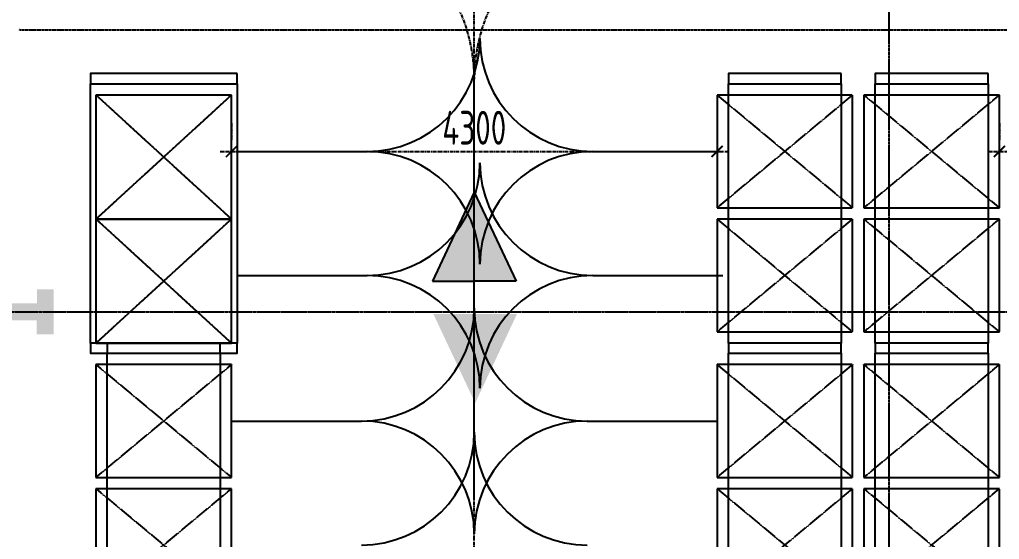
# Model space of a CAD drawing. Header units: millimetres. Extents: x 2509 to 128734, y 2492 to 91667.
# Drawn here: x 28518 to 37195, y 57723 to 62332 of the extents above; entities that cross this region are included whole.
import ezdxf
from ezdxf.enums import TextEntityAlignment as Align

# ---------------------------------------------------------------- set-up
doc = ezdxf.new("R2010")
doc.units = ezdxf.units.MM
for name, pattern in [('CENTER', [50.8, 31.75, -6.35, 6.35, -6.35]), ('DASH', [0.35, 0.25, -0.1]), ('DOTE', [2.42, 2, -0.2, 0.02, -0.2])]:
    doc.linetypes.add(name, pattern=pattern)
for name, color, linetype in [('2细线层', 4, 'Continuous'), ('5剖面线层', 2, 'Continuous'), ('7标注层', 4, 'Continuous'), ('AXIS_TEXT', 7, 'Continuous'), ('COLUMN', 7, 'Continuous'), ('DOTE', 1, 'DOTE'), ('ROAD', 5, 'DASH'), ('WINDOW', 41, 'Continuous'), ('WINDOW_TEXT', 7, 'Continuous'), ('地拖货位', 3, 'DASH'), ('横梁货架层', 6, 'DASH')]:
    doc.layers.add(name, color=color, linetype=linetype)
doc.styles.add('_SIMPLEX', font='SIMPLEX.shx', dxfattribs={"width": 0.8})
doc.styles.add('COMPLEX', font='COMPLEX')
doc.styles.add('TSSD_Dimension', font='tssdeng.shx', dxfattribs={"width": 0.7, "bigfont": 'tssdchn.shx'})
doc.dimstyles.new('TSSD_100_100', dxfattribs={"dimtxt": 300, "dimasz": 100, "dimexe": 100, "dimexo": 250, "dimgap": 60, "dimtad": 1, "dimdec": 0, "dimzin": 0, "dimdsep": 46, "dimtxsty": 'TSSD_Dimension', "dimblk": 'ARCHTICK', "dimcen": 0, "dimdle": 100, "dimclrd": 3, "dimclre": 3, "dimclrt": 7, "dimadec": 8, "dimazin": 0, "dimtfac": 1, "dimtdec": 0, "dimtix": 1, "dimtmove": 2, "dimatfit": 3, "dimfxl": 1, "dimtolj": 1, "dimtzin": 0, "dimarcsym": 0})

# ---------------------------------------------------------------- blocks, each defined once
blk = doc.blocks.new('_ARROW')
blk.add_solid([(0, 0), (-1, 0.1), (-1, -0.1)])
blk = doc.blocks.new('_A24YPB')
for points in [[(-0.0475, 0.1208), (-0.0475, 0.1001), (-0.5475, 0.1001), (-0.5474, 0.1208)], [(0.5477, 0.1207), (0.5476, 0.1), (0.0477, 0.1), (0.0477, 0.1208)]]:
    blk.add_lwpolyline(points, close=True)
at = {"linetype": 'CENTER'}
for points in [[(-0.419, 0.069), (-0.1762, 0.069)], [(0.419, 0.069), (0.1762, 0.069)]]:
    blk.add_lwpolyline(points, dxfattribs=at)
at = {"linetype": 'CENTER', "yscale": 0.04761904761899995, "zscale": 0.04761904761899995, "rotation": 180}
for p, xscale in [((-0.419, 0.069), 0.04761904761899995), ((0.419, 0.069), -0.04761904761899995)]:
    blk.add_blockref('_ARROW', p, dxfattribs=dict(at, xscale=xscale))
blk = doc.blocks.new('12号建筑底图')
at = {"layer": 'COLUMN'}
h = blk.add_hatch(color=256, dxfattribs=at)
h.paths.add_polyline_path([(38048.7, -272722.4), (38048.7, -272522.4), (37900.3, -272522.4), (37900.3, -272647.4), (37748.7, -272647.4), (37748.7, -272722.4)])
h.paths.add_polyline_path([(38048.7, -272922.4), (38048.7, -272722.4), (37748.7, -272722.4), (37748.7, -272797.4), (37898.7, -272797.4), (37898.7, -272922.4)])
h.paths.add_polyline_path([(37748.7, -272797.4), (37748.7, -272722.4), (37448.7, -272722.4), (37448.7, -272922.4), (37598.7, -272922.4), (37598.7, -272797.4)])
h.paths.add_polyline_path([(37748.7, -272722.4), (37748.7, -272647.4), (37598.7, -272647.4), (37598.7, -272522.4), (37448.7, -272522.4), (37448.7, -272722.4)])
at = {"layer": 'DOTE'}
for p, q in [((45448.7, -305572.4), (45448.7, -255872.4)), ((36448.7, -272722.4), (110448.7, -272722.4))]:
    blk.add_line(p, q, dxfattribs=at)
at = {"layer": 'ROAD', "ltscale": 2}
blk.add_line((37750.8, -270222.4), (52948.7, -270222.4), dxfattribs=at)
blk.add_arc((37750.8, -270232.4), 10, 90, 135, dxfattribs=at)
at = {"layer": 'WINDOW'}
ref = blk.add_blockref('_A24YPB', (37328.7, -268722.4), dxfattribs=dict(at, xscale=4200, yscale=4200, zscale=4200, rotation=90))
ref.add_attrib('A', 'TLM-1', dxfattribs={"layer": 'WINDOW_TEXT', "height": 450, "rotation": 90, "style": '_SIMPLEX', "width": 0.8, "flags": 8}).set_placement((37898.7, -268722.4), align=Align.MIDDLE)
at = {"layer": 'AXIS_TEXT', "style": 'COMPLEX', "width": 0.736842}
blk.add_attdef('N', text='', height=900, dxfattribs=at).set_placement((122812.3, -249273.3), (123412.3, -249273.3), align=Align.FIT)
blk = doc.blocks.new('*U171')
at = {"layer": '2细线层', "color": 1}
for points in [[(-205601.8, -273539.2), (-205601.8, -274539.2), (-205511.8, -274539.2), (-205511.8, -273539.2)], [(-203211.8, -273539.2), (-203211.8, -274539.2), (-203121.8, -274539.2), (-203121.8, -273539.2)]]:
    blk.add_lwpolyline(points, close=True, dxfattribs=at)
at = {"layer": '2细线层', "color": 5}
blk.add_lwpolyline([(-203211.8, -273539.2), (-203211.8, -274539.2), (-205511.8, -274539.2), (-205511.8, -273539.2)], close=True, dxfattribs=at)
at = {"layer": '地拖货位', "color": 5}
for points in [[(-205411.8, -273439.2), (-205411.8, -274639.2), (-204411.8, -274639.2), (-204411.8, -273439.2), (-205411.8, -273439.2), (-204411.8, -274639.2), (-204411.8, -273439.2), (-205411.8, -274639.2)], [(-204311.8, -273439.2), (-204311.8, -274639.2), (-203311.8, -274639.2), (-203311.8, -273439.2), (-204311.8, -273439.2), (-203311.8, -274639.2), (-203311.8, -273439.2), (-204311.8, -274639.2)]]:
    blk.add_lwpolyline(points, dxfattribs=at)
blk = doc.blocks.new('*U185')
at = {"layer": '2细线层', "color": 1}
for points in [[(-205601.8, -273389.2), (-205601.8, -274689.2), (-205511.8, -274689.2), (-205511.8, -273389.2)], [(-203211.8, -273389.2), (-203211.8, -274689.2), (-203121.8, -274689.2), (-203121.8, -273389.2)]]:
    blk.add_lwpolyline(points, close=True, dxfattribs=at)
at = {"layer": '2细线层', "color": 5}
blk.add_lwpolyline([(-203211.8, -273389.2), (-203211.8, -274689.2), (-205511.8, -274689.2), (-205511.8, -273389.2)], close=True, dxfattribs=at)
at = {"layer": '地拖货位', "color": 5}
for points in [[(-205411.8, -273439.2), (-205411.8, -274639.2), (-204311.8, -274639.2), (-204311.8, -273439.2), (-205411.8, -273439.2), (-204311.8, -274639.2), (-204311.8, -273439.2), (-205411.8, -274639.2)], [(-204311.8, -273439.2), (-204311.8, -274639.2), (-203211.8, -274639.2), (-203211.8, -273439.2), (-204311.8, -273439.2), (-203211.8, -274639.2), (-203211.8, -273439.2), (-204311.8, -274639.2)]]:
    blk.add_lwpolyline(points, dxfattribs=at)
blk = doc.blocks.new('Z$W@#3C933119')
at = {"layer": '5剖面线层'}
blk.add_hatch(color=5, dxfattribs=at).paths.add_polyline_path([(790.4, 0), (790.4, 370.7), (790.4, 741.5), (0, 370.7)])
at = {"color": 0}
for p, q in [((0, 370.7, 44789), (790.4, 741.5, 22655.1)), ((790.4, 741.5, 22655.1), (790.4, 370.7, 22655.1)), ((0, 370.7, 44789), (790.4, 0, 22655.1)), ((790.4, 0, 22655.1), (790.4, 370.7, 22655.1))]:
    blk.add_line(p, q, dxfattribs=at)
blk = doc.blocks.new('A$C6ccb9da7')
at = {"layer": '5剖面线层'}
blk.add_hatch(color=256, dxfattribs=at).paths.add_polyline_path([(378.7, 0), (8, 0), (-362.8, 0), (8, -790.4)])
at = {"color": 0, "rotation": 270}
blk.add_blockref('Z$W@#3C933119', (-370.7, 1078.8, -22655.1), dxfattribs=at)
blk = doc.blocks.new('_ArchTick')
at = {"color": 0, "linetype": 'ByBlock', "const_width": 0.15}
blk.add_lwpolyline([(-0.5, -0.5), (0.5, 0.5)], dxfattribs=at)
blk = doc.blocks.new('*D221')
at = {"layer": '7标注层', "color": 3, "linetype": 'CENTER', "lineweight": -2, "transparency": 16777216}
for p, q in [((30394.6, 61412.7), (30394.6, 61262.7)), ((34694.6, 61412.7), (34694.6, 61262.7)), ((30294.6, 61162.7), (34794.6, 61162.7))]:
    blk.add_line(p, q, dxfattribs=at)
at = {"layer": 'DEFPOINTS', "color": 0, "linetype": 'CENTER', "transparency": 16777216}
for p in [(30394.6, 61162.7), (34694.6, 61162.7), (34694.6, 61162.7)]:
    blk.add_point(p, dxfattribs=at)
at = {"layer": '7标注层', "color": 3, "linetype": 'CENTER', "lineweight": -2, "transparency": 16777216, "xscale": 100, "yscale": 100, "zscale": 100, "rotation": 180}
blk.add_blockref('_ArchTick', (30394.6, 61162.7), dxfattribs=at)
at = {"layer": '7标注层', "color": 3, "linetype": 'CENTER', "lineweight": -2, "transparency": 16777216, "xscale": 100, "yscale": 100, "zscale": 100}
blk.add_blockref('_ArchTick', (34694.6, 61162.7), dxfattribs=at)
at = {"layer": '7标注层', "color": 7, "linetype": 'CENTER', "transparency": 16777216, "insert": (32544.6, 61372.7), "char_height": 300, "attachment_point": 5, "style": 'TSSD_Dimension'}
blk.add_mtext('\\A1;4300', dxfattribs=at)
blk = doc.blocks.new('*D222')
at = {"layer": '7标注层', "color": 3, "linetype": 'CENTER', "lineweight": -2, "transparency": 16777216}
for p, q in [((37194.6, 61412.7), (37194.6, 61262.7)), ((41494.6, 61412.7), (41494.6, 61262.7)), ((37094.6, 61162.7), (41594.6, 61162.7))]:
    blk.add_line(p, q, dxfattribs=at)
at = {"layer": 'DEFPOINTS', "color": 0, "linetype": 'CENTER', "transparency": 16777216}
for p in [(37194.6, 61162.7), (41494.6, 61162.7), (41494.6, 61162.7)]:
    blk.add_point(p, dxfattribs=at)
at = {"layer": '7标注层', "color": 3, "linetype": 'CENTER', "lineweight": -2, "transparency": 16777216, "xscale": 100, "yscale": 100, "zscale": 100, "rotation": 180}
blk.add_blockref('_ArchTick', (37194.6, 61162.7), dxfattribs=at)
at = {"layer": '7标注层', "color": 3, "linetype": 'CENTER', "lineweight": -2, "transparency": 16777216, "xscale": 100, "yscale": 100, "zscale": 100}
blk.add_blockref('_ArchTick', (41494.6, 61162.7), dxfattribs=at)
at = {"layer": '7标注层', "color": 7, "linetype": 'CENTER', "transparency": 16777216, "insert": (39344.6, 61372.7), "char_height": 300, "attachment_point": 5, "style": 'TSSD_Dimension'}
blk.add_mtext('\\A1;4300', dxfattribs=at)

msp = doc.modelspace()

# ---------------------------------------------------------------- linework, layer by layer
at = {"linetype": 'CENTER'}
for p, q in [((32544.6, 52892.656), (32544.6, 63302.656)), ((32544.6, 58097.656), (32544.6, 61802.656))]:
    msp.add_line(p, q, dxfattribs=at)
for p, q in [((30444.6, 61162.563), (31594.6, 61162.563)), ((33594.6, 61162.563), (34744.6, 61162.563)), ((30444.6, 60062.563), (31594.6, 60062.563)), ((33594.6, 60062.563), (34744.6, 60062.563)), ((30394.6, 58772.656), (31544.6, 58772.656)), ((33544.6, 58772.656), (34694.6, 58772.656))]:
    msp.add_line(p, q)
for centre, start, end in [((31044.6, 61802.656), 0, 90), ((34044.6, 61802.656), 90, 180)]:
    msp.add_arc(centre, 1500, start, end, dxfattribs=at)
for centre, start, end in [((31594.6, 62162.563), 270, 0), ((33594.6, 62162.563), 180, 270), ((31594.6, 60162.563), 0, 90), ((33594.6, 60162.563), 90, 180), ((31594.6, 61062.563), 270, 0), ((33594.6, 61062.563), 180, 270), ((31594.6, 59062.563), 0, 90), ((33594.6, 59062.563), 90, 180), ((31544.6, 59772.656), 270, 0), ((33544.6, 59772.656), 180, 270), ((31544.6, 57772.656), 0, 90), ((33544.6, 57772.656), 90, 180), ((31544.6, 58672.656), 270, 0), ((33544.6, 58672.656), 180, 270)]:
    msp.add_arc(centre, 1000, start, end)

# ---------------------------------------------------------------- block references
for name, p in [('12号建筑底图', (-9229.066, 332462.656)), ('A$C6ccb9da7', (32544.6, 59722.656))]:
    msp.add_blockref(name, p, dxfattribs=at)
at = {"layer": '横梁货架层', "rotation": 270}
for name, p in [('*U185', (303833.839, -143749.109)), ('*U171', (309333.839, -143749.109)), ('*U171', (310633.839, -143749.109)), ('*U171', (303833.839, -146139.109)), ('*U171', (309333.839, -146139.109)), ('*U171', (310633.839, -146139.109))]:
    msp.add_blockref(name, p, dxfattribs=at)

# ---------------------------------------------------------------- dimensions: what is measured, and where the dimension line sits
at = {"layer": '7标注层', "linetype": 'CENTER'}
for base, p1, p2, picture, middle in [((34694.6, 61162.656), (30394.6, 61162.656), (34694.6, 61162.656), '*D221', (32544.6, 61372.656)), ((41494.6, 61162.656), (37194.6, 61162.656), (41494.6, 61162.656), '*D222', (39344.6, 61372.656))]:
    dim = msp.add_linear_dim(base=base, p1=p1, p2=p2, dimstyle='TSSD_100_100', dxfattribs=at)
    dim.commit()
    dim.dimension.update_dxf_attribs({"geometry": picture, "text_midpoint": middle})

doc.saveas('drawing.dxf')
